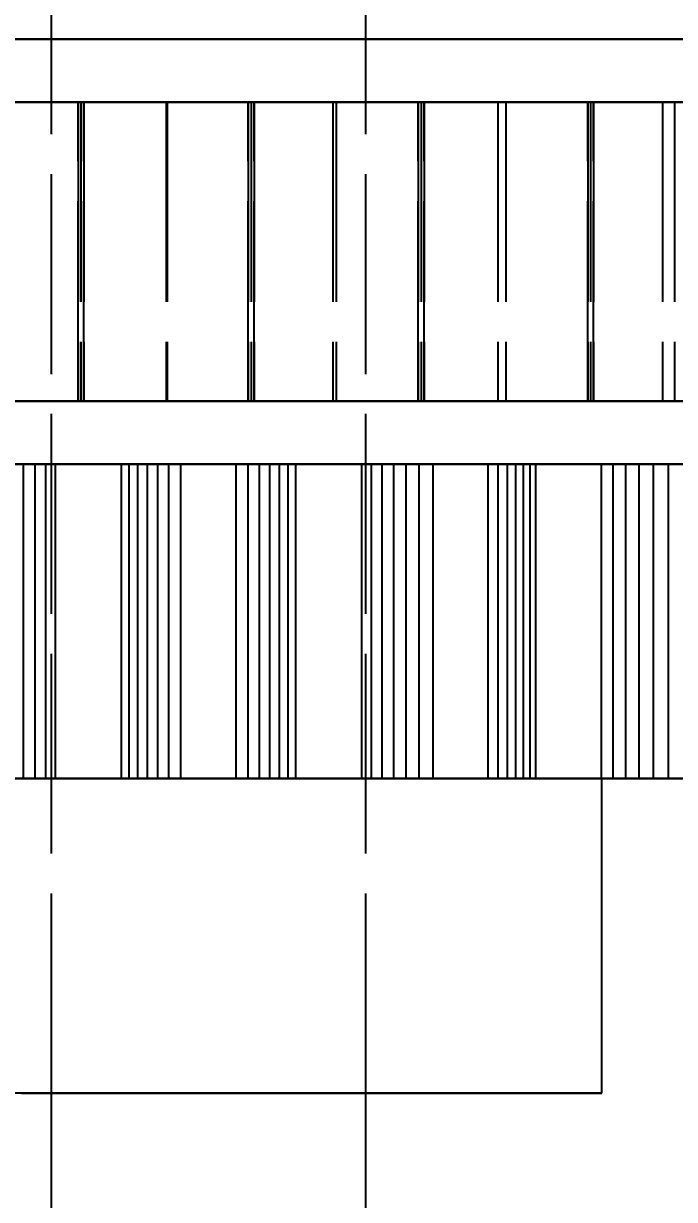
# Model space of a CAD drawing. Header units: millimetres. Extents: x -9 to 243, y -53 to 196.
# Drawn here: x 141.67 to 145.81, y -30.89 to -23.41 of the extents above; entities that cross this region are included whole.
import ezdxf

# ---------------------------------------------------------------- set-up
doc = ezdxf.new("R2010")
doc.units = ezdxf.units.MM
doc.linetypes.add('DASHED', pattern=[1.524, 1.27, -0.254])
for name, color, linetype in [('DIMS', 3, 'CONTINUOUS'), ('HIDDEN', 8, 'DASHED'), ('VISIBLE', 7, 'CONTINUOUS')]:
    doc.layers.add(name, color=color, linetype=linetype)
doc.styles.add('OpenSansCondensed-Light', font='OpenSansCondensed-Light.ttf')
doc.dimstyles.new('EZDXF', dxfattribs={"dimtxt": 0.25, "dimasz": 0.175, "dimexe": 0.375, "dimexo": 0.125, "dimgap": 0.1, "dimtad": 1, "dimlfac": 100, "dimzin": 12, "dimdsep": 46, "dimtxsty": 'OpenSansCondensed-Light', "dimblk": 'ARCHTICK', "dimcen": 2.5, "dimazin": 3, "dimtfac": 0.5, "dimtmove": 2, "dimatfit": 3})

# ---------------------------------------------------------------- blocks, each defined once
blk = doc.blocks.new('_ARCHTICK')
at = {"color": 0, "linetype": 'BYBLOCK', "const_width": 0.15}
blk.add_lwpolyline([(-0.5, -0.5), (0.5, 0.5)], dxfattribs=at)

msp = doc.modelspace()

# ---------------------------------------------------------------- linework, layer by layer
at = {"layer": 'HIDDEN'}
for points in [[(151.10479, -23.51), (150.44441, -23.51), (149.78402, -23.51), (149.12364, -23.51), (148.46326, -23.51), (147.80287, -23.51), (147.14249, -23.51), (146.48211, -23.51), (145.82172, -23.51), (145.16134, -23.51), (144.50096, -23.51), (143.84057, -23.51), (143.18019, -23.51), (142.51981, -23.51), (141.85943, -23.51), (141.19904, -23.51), (140.53866, -23.51), (139.87828, -23.51), (139.21789, -23.51), (138.55751, -23.51), (137.89713, -23.51), (137.23674, -23.51)], [(151.25089, -23.51), (150.6286, -23.51), (150.00631, -23.51), (149.38402, -23.51), (148.76173, -23.51), (148.13945, -23.51), (147.51716, -23.51), (146.89487, -23.51), (146.27258, -23.51), (145.6503, -23.51), (145.02801, -23.51), (144.40572, -23.51), (143.78343, -23.51), (143.16114, -23.51), (142.53886, -23.51), (141.91657, -23.51), (141.29428, -23.51), (140.67199, -23.51), (140.0497, -23.51), (139.42742, -23.51), (138.80513, -23.51), (138.18284, -23.51), (137.56055, -23.51)], [(137.56055, -23.51), (137.8717, -23.51), (138.18284, -23.51), (138.49399, -23.51), (138.80513, -23.51), (139.11627, -23.51), (139.42742, -23.51), (139.73856, -23.51), (140.0497, -23.51), (140.36085, -23.51), (140.67199, -23.51), (140.98314, -23.51), (141.29428, -23.51), (141.60542, -23.51), (141.91657, -23.51), (142.22771, -23.51), (142.53886, -23.51), (142.85, -23.51)], [(141.85, -30.21), (141.85, -23.51)], [(142.85, -23.51), (143.16114, -23.51), (143.47229, -23.51), (143.78343, -23.51), (144.09458, -23.51), (144.40572, -23.51), (144.71686, -23.51), (145.02801, -23.51), (145.33915, -23.51), (145.6503, -23.51), (145.96144, -23.51)], [(143.85, -30.21), (143.85, -23.51)], [(141.49958, -23.91), (142.02025, -23.91)], [(142.02025, -23.91), (141.49958, -23.91)], [(142.58677, -23.91), (141.53476, -23.91)], [(141.53476, -23.91), (142.58677, -23.91)], [(142.02025, -23.91), (142.02027, -23.91)], [(142.02025, -23.91), (142.02027, -23.91)], [(142.02025, -23.91), (142.02025, -25.81)], [(142.02025, -25.81), (142.02025, -23.91)], [(142.02027, -23.91), (142.03852, -23.91)], [(142.03852, -23.91), (142.02027, -23.91)], [(142.02027, -25.81), (142.02027, -23.91)], [(142.02027, -25.81), (142.02027, -23.91)], [(142.03852, -23.91), (142.05669, -23.91)], [(142.05669, -23.91), (142.03852, -23.91)], [(142.03852, -23.91), (142.03852, -25.81)], [(142.03852, -23.91), (142.03852, -25.81)], [(142.05687, -23.91), (142.05669, -23.91)], [(142.05687, -23.91), (142.05669, -23.91)], [(142.05669, -25.81), (142.05669, -23.91)], [(142.05669, -25.81), (142.05669, -23.91)], [(142.05687, -23.91), (142.57973, -23.91)], [(142.57973, -23.91), (142.05687, -23.91)], [(142.05687, -25.81), (142.05687, -23.91)], [(142.05687, -23.91), (142.05687, -25.81)], [(142.57973, -23.91), (143.10222, -23.91)], [(143.10222, -23.91), (142.57973, -23.91)], [(142.57973, -23.91), (142.57973, -25.81)], [(142.57973, -23.91), (142.57973, -25.81)], [(143.63951, -23.91), (142.58677, -23.91)], [(142.58677, -23.91), (143.63951, -23.91)], [(142.58677, -23.91), (142.58677, -25.81)], [(142.58677, -23.91), (142.58677, -25.81)], [(143.10222, -23.91), (143.10235, -23.91)], [(143.10222, -23.91), (143.10235, -23.91)], [(143.10222, -23.91), (143.10222, -25.81)], [(143.10222, -25.81), (143.10222, -23.91)], [(143.10235, -23.91), (143.12056, -23.91)], [(143.12056, -23.91), (143.10235, -23.91)], [(143.10235, -25.81), (143.10235, -23.91)], [(143.10235, -25.81), (143.10235, -23.91)], [(143.12056, -23.91), (143.13879, -23.91)], [(143.13879, -23.91), (143.12056, -23.91)], [(143.12056, -23.91), (143.12056, -25.81)], [(143.12056, -23.91), (143.12056, -25.81)], [(143.13887, -23.91), (143.13879, -23.91)], [(143.13887, -23.91), (143.13879, -23.91)], [(143.13879, -25.81), (143.13879, -23.91)], [(143.13879, -25.81), (143.13879, -23.91)], [(143.13887, -23.91), (143.66063, -23.91)], [(143.66063, -23.91), (143.13887, -23.91)], [(143.13887, -25.81), (143.13887, -23.91)], [(143.13887, -23.91), (143.13887, -25.81)], [(144.69005, -23.91), (143.63951, -23.91)], [(143.63951, -23.91), (144.69005, -23.91)], [(143.63951, -23.91), (143.63951, -25.81)], [(143.63951, -23.91), (143.63951, -25.81)], [(143.66063, -23.91), (144.18349, -23.91)], [(144.18349, -23.91), (143.66063, -23.91)], [(143.66063, -23.91), (143.66063, -25.81)], [(143.66063, -23.91), (143.66063, -25.81)], [(144.18349, -23.91), (144.18372, -23.91)], [(144.18349, -23.91), (144.18372, -23.91)], [(144.18349, -23.91), (144.18349, -25.81)], [(144.18349, -25.81), (144.18349, -23.91)], [(144.18372, -23.91), (144.20184, -23.91)], [(144.20184, -23.91), (144.18372, -23.91)], [(144.18372, -25.81), (144.18372, -23.91)], [(144.18372, -25.81), (144.18372, -23.91)], [(144.20184, -23.91), (144.22008, -23.91)], [(144.22008, -23.91), (144.20184, -23.91)], [(144.20184, -23.91), (144.20184, -25.81)], [(144.20184, -23.91), (144.20184, -25.81)], [(144.22006, -23.91), (144.22008, -23.91)], [(144.22006, -23.91), (144.73927, -23.91)], [(144.73927, -23.91), (144.22006, -23.91)], [(144.22006, -23.91), (144.22008, -23.91)], [(144.22006, -25.81), (144.22006, -23.91)], [(144.22006, -23.91), (144.22006, -25.81)], [(144.22008, -25.81), (144.22008, -23.91)], [(144.22008, -25.81), (144.22008, -23.91)], [(145.73546, -23.91), (144.69005, -23.91)], [(144.69005, -23.91), (145.73546, -23.91)], [(144.69005, -23.91), (144.69005, -25.81)], [(144.69005, -23.91), (144.69005, -25.81)], [(144.73927, -23.91), (145.26104, -23.91)], [(145.26104, -23.91), (144.73927, -23.91)], [(144.73927, -23.91), (144.73927, -25.81)], [(144.73927, -23.91), (144.73927, -25.81)], [(145.26104, -23.91), (145.26137, -23.91)], [(145.26104, -23.91), (145.26137, -23.91)], [(145.26104, -23.91), (145.26104, -25.81)], [(145.26104, -25.81), (145.26104, -23.91)], [(145.26137, -23.91), (145.27935, -23.91)], [(145.27935, -23.91), (145.26137, -23.91)], [(145.26137, -25.81), (145.26137, -23.91)], [(145.26137, -25.81), (145.26137, -23.91)], [(145.27935, -23.91), (145.29756, -23.91)], [(145.29756, -23.91), (145.27935, -23.91)], [(145.27935, -23.91), (145.27935, -25.81)], [(145.27935, -23.91), (145.27935, -25.81)], [(145.29743, -23.91), (145.29756, -23.91)], [(145.29743, -23.91), (145.81265, -23.91)], [(145.81265, -23.91), (145.29743, -23.91)], [(145.29743, -23.91), (145.29756, -23.91)], [(145.29743, -25.81), (145.29743, -23.91)], [(145.29743, -23.91), (145.29743, -25.81)], [(145.29756, -25.81), (145.29756, -23.91)], [(145.29756, -25.81), (145.29756, -23.91)], [(146.77283, -23.91), (145.73546, -23.91)], [(145.73546, -23.91), (146.77283, -23.91)], [(145.73546, -23.91), (145.73546, -25.81)], [(145.73546, -23.91), (145.73546, -25.81)], [(145.81265, -23.91), (146.33187, -23.91)], [(145.81265, -23.91), (145.81265, -25.81)], [(145.81265, -23.91), (145.81265, -25.81)], [(141.49958, -25.81), (142.02025, -25.81)], [(142.02025, -25.81), (141.49958, -25.81)], [(142.58677, -25.81), (141.53476, -25.81)], [(141.53476, -25.81), (142.58677, -25.81)], [(142.02025, -25.81), (142.02027, -25.81)], [(142.02025, -25.81), (142.02027, -25.81)], [(142.02027, -25.81), (142.03852, -25.81)], [(142.03852, -25.81), (142.02027, -25.81)], [(142.03852, -25.81), (142.05669, -25.81)], [(142.05669, -25.81), (142.03852, -25.81)], [(142.05687, -25.81), (142.05669, -25.81)], [(142.05687, -25.81), (142.05669, -25.81)], [(142.05687, -25.81), (142.57973, -25.81)], [(142.57973, -25.81), (142.05687, -25.81)], [(142.57973, -25.81), (143.10222, -25.81)], [(143.10222, -25.81), (142.57973, -25.81)], [(143.63951, -25.81), (142.58677, -25.81)], [(142.58677, -25.81), (143.63951, -25.81)], [(143.10222, -25.81), (143.10235, -25.81)], [(143.10222, -25.81), (143.10235, -25.81)], [(143.10235, -25.81), (143.12056, -25.81)], [(143.12056, -25.81), (143.10235, -25.81)], [(143.12056, -25.81), (143.13879, -25.81)], [(143.13879, -25.81), (143.12056, -25.81)], [(143.13887, -25.81), (143.13879, -25.81)], [(143.13887, -25.81), (143.13879, -25.81)], [(143.13887, -25.81), (143.66063, -25.81)], [(143.66063, -25.81), (143.13887, -25.81)], [(144.69005, -25.81), (143.63951, -25.81)], [(143.63951, -25.81), (144.69005, -25.81)], [(143.66063, -25.81), (144.18349, -25.81)], [(144.18349, -25.81), (143.66063, -25.81)], [(144.18349, -25.81), (144.18372, -25.81)], [(144.18349, -25.81), (144.18372, -25.81)], [(144.18372, -25.81), (144.20184, -25.81)], [(144.20184, -25.81), (144.18372, -25.81)], [(144.20184, -25.81), (144.22008, -25.81)], [(144.22008, -25.81), (144.20184, -25.81)], [(144.22006, -25.81), (144.22008, -25.81)], [(144.22006, -25.81), (144.73927, -25.81)], [(144.73927, -25.81), (144.22006, -25.81)], [(144.22006, -25.81), (144.22008, -25.81)], [(145.73546, -25.81), (144.69005, -25.81)], [(144.69005, -25.81), (145.73546, -25.81)], [(144.73927, -25.81), (145.26104, -25.81)], [(145.26104, -25.81), (144.73927, -25.81)], [(145.26104, -25.81), (145.26137, -25.81)], [(145.26104, -25.81), (145.26137, -25.81)], [(145.26137, -25.81), (145.27935, -25.81)], [(145.27935, -25.81), (145.26137, -25.81)], [(145.27935, -25.81), (145.29756, -25.81)], [(145.29756, -25.81), (145.27935, -25.81)], [(145.29743, -25.81), (145.29756, -25.81)], [(145.29743, -25.81), (145.81265, -25.81)], [(145.81265, -25.81), (145.29743, -25.81)], [(145.29743, -25.81), (145.29756, -25.81)], [(146.77283, -25.81), (145.73546, -25.81)], [(145.73546, -25.81), (146.77283, -25.81)], [(145.81265, -25.81), (146.33187, -25.81)], [(151.10479, -26.21), (150.44441, -26.21), (149.78402, -26.21), (149.12364, -26.21), (148.46326, -26.21), (147.80287, -26.21), (147.14249, -26.21), (146.48211, -26.21), (145.82172, -26.21), (145.16134, -26.21), (144.50096, -26.21), (143.84057, -26.21), (143.18019, -26.21), (142.51981, -26.21), (141.85943, -26.21), (141.19904, -26.21), (140.53866, -26.21), (139.87828, -26.21), (139.21789, -26.21), (138.55751, -26.21), (137.89713, -26.21), (137.23674, -26.21)], [(151.25089, -26.21), (150.6286, -26.21), (150.00631, -26.21), (149.38402, -26.21), (148.76173, -26.21), (148.13945, -26.21), (147.51716, -26.21), (146.89487, -26.21), (146.27258, -26.21), (145.6503, -26.21), (145.02801, -26.21), (144.40572, -26.21), (143.78343, -26.21), (143.16114, -26.21), (142.53886, -26.21), (141.91657, -26.21), (141.29428, -26.21), (140.67199, -26.21), (140.0497, -26.21), (139.42742, -26.21), (138.80513, -26.21), (138.18284, -26.21), (137.56055, -26.21)], [(137.56055, -26.21), (137.8717, -26.21), (138.18284, -26.21), (138.49399, -26.21), (138.80513, -26.21), (139.11627, -26.21), (139.42742, -26.21), (139.73856, -26.21), (140.0497, -26.21), (140.36085, -26.21), (140.67199, -26.21), (140.98314, -26.21), (141.29428, -26.21), (141.60542, -26.21), (141.91657, -26.21), (142.22771, -26.21), (142.53886, -26.21), (142.85, -26.21)], [(137.56694, -26.21), (137.89713, -26.21), (138.22732, -26.21), (138.55751, -26.21), (138.8877, -26.21), (139.21789, -26.21), (139.54808, -26.21), (139.87828, -26.21), (140.20847, -26.21), (140.53866, -26.21), (140.86885, -26.21), (141.19904, -26.21), (141.52923, -26.21), (141.85943, -26.21), (142.18962, -26.21), (142.51981, -26.21), (142.85, -26.21)], [(141.67306, -26.21), (141.59446, -26.21)], [(141.74638, -26.21), (141.67306, -26.21)], [(141.67306, -28.21), (141.67306, -26.21)], [(141.81413, -26.21), (141.74638, -26.21)], [(141.74638, -28.21), (141.74638, -26.21)], [(141.8759, -26.21), (141.81413, -26.21)], [(141.81413, -28.21), (141.81413, -26.21)], [(143.85, -26.21), (143.81825, -26.21), (143.78651, -26.21), (143.75476, -26.21), (143.72302, -26.21), (143.69127, -26.21), (143.65952, -26.21), (143.62778, -26.21), (143.59603, -26.21), (143.56429, -26.21), (143.53254, -26.21), (143.50079, -26.21), (143.46905, -26.21), (143.4373, -26.21), (143.40556, -26.21), (143.37381, -26.21), (143.34206, -26.21), (143.31032, -26.21), (143.27857, -26.21), (143.24683, -26.21), (143.21508, -26.21), (143.18333, -26.21), (143.15159, -26.21), (143.11984, -26.21), (143.0881, -26.21), (143.05635, -26.21), (143.0246, -26.21), (142.99286, -26.21), (142.96111, -26.21), (142.92937, -26.21), (142.89762, -26.21), (142.86587, -26.21), (142.83413, -26.21), (142.80238, -26.21), (142.77063, -26.21), (142.73889, -26.21), (142.70714, -26.21), (142.6754, -26.21), (142.64365, -26.21), (142.6119, -26.21), (142.58016, -26.21), (142.54841, -26.21), (142.51667, -26.21), (142.48492, -26.21), (142.45317, -26.21), (142.42143, -26.21), (142.38968, -26.21), (142.35794, -26.21), (142.32619, -26.21), (142.29444, -26.21), (142.2627, -26.21), (142.23095, -26.21), (142.19921, -26.21), (142.16746, -26.21), (142.13571, -26.21), (142.10397, -26.21), (142.07222, -26.21), (142.04048, -26.21), (142.00873, -26.21), (141.97698, -26.21), (141.94524, -26.21), (141.91349, -26.21), (141.88175, -26.21), (141.85, -26.21)], [(141.85, -26.21), (141.86587, -26.21), (141.88175, -26.21), (141.89762, -26.21), (141.91349, -26.21), (141.92937, -26.21), (141.94524, -26.21), (141.96111, -26.21), (141.97698, -26.21), (141.99286, -26.21), (142.00873, -26.21), (142.0246, -26.21), (142.04048, -26.21), (142.05635, -26.21), (142.07222, -26.21), (142.0881, -26.21), (142.10397, -26.21), (142.11984, -26.21), (142.13571, -26.21), (142.15159, -26.21), (142.16746, -26.21), (142.18333, -26.21), (142.19921, -26.21), (142.21508, -26.21), (142.23095, -26.21), (142.24683, -26.21), (142.2627, -26.21), (142.27857, -26.21), (142.29444, -26.21), (142.31032, -26.21), (142.32619, -26.21), (142.34206, -26.21), (142.35794, -26.21), (142.37381, -26.21), (142.38968, -26.21), (142.40556, -26.21), (142.42143, -26.21), (142.4373, -26.21), (142.45317, -26.21), (142.46905, -26.21), (142.48492, -26.21), (142.50079, -26.21), (142.51667, -26.21), (142.53254, -26.21), (142.54841, -26.21), (142.56429, -26.21), (142.58016, -26.21), (142.59603, -26.21), (142.6119, -26.21), (142.62778, -26.21), (142.64365, -26.21), (142.65952, -26.21), (142.6754, -26.21), (142.69127, -26.21), (142.70714, -26.21), (142.72302, -26.21), (142.73889, -26.21), (142.75476, -26.21), (142.77063, -26.21), (142.78651, -26.21), (142.80238, -26.21), (142.81825, -26.21), (142.83413, -26.21), (142.85, -26.21)], [(141.85, -30.21), (141.85, -26.21)], [(142.29543, -26.21), (141.8759, -26.21)], [(141.8759, -28.21), (141.8759, -26.21)], [(142.34471, -26.21), (142.29543, -26.21)], [(142.29543, -28.21), (142.29543, -26.21)], [(142.39998, -26.21), (142.34471, -26.21)], [(142.34471, -28.21), (142.34471, -26.21)], [(142.46084, -26.21), (142.39998, -26.21)], [(142.39998, -28.21), (142.39998, -26.21)], [(142.527, -26.21), (142.46084, -26.21)], [(142.46084, -28.21), (142.46084, -26.21)], [(142.5982, -26.21), (142.527, -26.21)], [(142.527, -28.21), (142.527, -26.21)], [(142.67427, -26.21), (142.5982, -26.21)], [(142.5982, -28.21), (142.5982, -26.21)], [(143.02573, -26.21), (142.67427, -26.21)], [(142.67427, -28.21), (142.67427, -26.21)], [(142.85, -26.21), (143.18019, -26.21), (143.51038, -26.21), (143.84057, -26.21), (144.17077, -26.21), (144.50096, -26.21), (144.83115, -26.21), (145.16134, -26.21), (145.49153, -26.21), (145.82172, -26.21)], [(142.85, -26.21), (142.86587, -26.21), (142.88175, -26.21), (142.89762, -26.21), (142.91349, -26.21), (142.92937, -26.21), (142.94524, -26.21), (142.96111, -26.21), (142.97698, -26.21), (142.99286, -26.21), (143.00873, -26.21), (143.0246, -26.21), (143.04048, -26.21), (143.05635, -26.21), (143.07222, -26.21), (143.0881, -26.21), (143.10397, -26.21), (143.11984, -26.21), (143.13571, -26.21), (143.15159, -26.21), (143.16746, -26.21), (143.18333, -26.21), (143.19921, -26.21), (143.21508, -26.21), (143.23095, -26.21), (143.24683, -26.21), (143.2627, -26.21), (143.27857, -26.21), (143.29444, -26.21), (143.31032, -26.21), (143.32619, -26.21), (143.34206, -26.21), (143.35794, -26.21), (143.37381, -26.21), (143.38968, -26.21), (143.40556, -26.21), (143.42143, -26.21), (143.4373, -26.21), (143.45317, -26.21), (143.46905, -26.21), (143.48492, -26.21), (143.50079, -26.21), (143.51667, -26.21), (143.53254, -26.21), (143.54841, -26.21), (143.56429, -26.21), (143.58016, -26.21), (143.59603, -26.21), (143.6119, -26.21), (143.62778, -26.21), (143.64365, -26.21), (143.65952, -26.21), (143.6754, -26.21), (143.69127, -26.21), (143.70714, -26.21), (143.72302, -26.21), (143.73889, -26.21), (143.75476, -26.21), (143.77063, -26.21), (143.78651, -26.21), (143.80238, -26.21), (143.81825, -26.21), (143.83413, -26.21), (143.85, -26.21)], [(142.85, -26.21), (143.16114, -26.21), (143.47229, -26.21), (143.78343, -26.21), (144.09458, -26.21), (144.40572, -26.21), (144.71686, -26.21), (145.02801, -26.21), (145.33915, -26.21), (145.6503, -26.21), (145.96144, -26.21)], [(143.1018, -26.21), (143.02573, -26.21)], [(143.02573, -28.21), (143.02573, -26.21)], [(143.173, -26.21), (143.1018, -26.21)], [(143.1018, -28.21), (143.1018, -26.21)], [(143.23916, -26.21), (143.173, -26.21)], [(143.173, -28.21), (143.173, -26.21)], [(143.30002, -26.21), (143.23916, -26.21)], [(143.23916, -28.21), (143.23916, -26.21)], [(143.35529, -26.21), (143.30002, -26.21)], [(143.30002, -28.21), (143.30002, -26.21)], [(143.40457, -26.21), (143.35529, -26.21)], [(143.35529, -28.21), (143.35529, -26.21)], [(143.8241, -26.21), (143.40457, -26.21)], [(143.40457, -28.21), (143.40457, -26.21)], [(143.88587, -26.21), (143.8241, -26.21)], [(143.8241, -28.21), (143.8241, -26.21)], [(143.85, -30.21), (143.85, -26.21)], [(143.95362, -26.21), (143.88587, -26.21)], [(143.88587, -28.21), (143.88587, -26.21)], [(144.02694, -26.21), (143.95362, -26.21)], [(143.95362, -28.21), (143.95362, -26.21)], [(144.10554, -26.21), (144.02694, -26.21)], [(144.02694, -28.21), (144.02694, -26.21)], [(144.18918, -26.21), (144.10554, -26.21)], [(144.10554, -28.21), (144.10554, -26.21)], [(144.27764, -26.21), (144.18918, -26.21)], [(144.18918, -28.21), (144.18918, -26.21)], [(144.62832, -26.21), (144.27764, -26.21)], [(144.27764, -28.21), (144.27764, -26.21)], [(144.69165, -26.21), (144.62832, -26.21)], [(144.62832, -28.21), (144.62832, -26.21)], [(144.75011, -26.21), (144.69165, -26.21)], [(144.69165, -28.21), (144.69165, -26.21)], [(144.80353, -26.21), (144.75011, -26.21)], [(144.75011, -28.21), (144.75011, -26.21)], [(144.85166, -26.21), (144.80353, -26.21)], [(144.80353, -28.21), (144.80353, -26.21)], [(144.8942, -26.21), (144.85166, -26.21)], [(144.85166, -28.21), (144.85166, -26.21)], [(144.93076, -26.21), (144.8942, -26.21)], [(144.8942, -28.21), (144.8942, -26.21)], [(145.34843, -26.21), (144.93076, -26.21)], [(144.93076, -28.21), (144.93076, -26.21)], [(145.42241, -26.21), (145.34843, -26.21)], [(145.34843, -28.21), (145.34843, -26.21)], [(145.50233, -26.21), (145.42241, -26.21)], [(145.42241, -28.21), (145.42241, -26.21)], [(145.58779, -26.21), (145.50233, -26.21)], [(145.50233, -28.21), (145.50233, -26.21)], [(145.67849, -26.21), (145.58779, -26.21)], [(145.58779, -28.21), (145.58779, -26.21)], [(145.77417, -26.21), (145.67849, -26.21)], [(145.67849, -28.21), (145.67849, -26.21)], [(145.87463, -26.21), (145.77417, -26.21)], [(145.77417, -28.21), (145.77417, -26.21)], [(141.67306, -28.21), (141.59446, -28.21)], [(145.35, -28.21), (145.27063, -28.21), (145.19127, -28.21), (145.1119, -28.21), (145.03254, -28.21), (144.95317, -28.21), (144.87381, -28.21), (144.79444, -28.21), (144.71508, -28.21), (144.63571, -28.21), (144.55635, -28.21), (144.47698, -28.21), (144.39762, -28.21), (144.31825, -28.21), (144.23889, -28.21), (144.15952, -28.21), (144.08016, -28.21), (144.00079, -28.21), (143.92143, -28.21), (143.84206, -28.21), (143.7627, -28.21), (143.68333, -28.21), (143.60397, -28.21), (143.5246, -28.21), (143.44524, -28.21), (143.36587, -28.21), (143.28651, -28.21), (143.20714, -28.21), (143.12778, -28.21), (143.04841, -28.21), (142.96905, -28.21), (142.88968, -28.21), (142.81032, -28.21), (142.73095, -28.21), (142.65159, -28.21), (142.57222, -28.21), (142.49286, -28.21), (142.41349, -28.21), (142.33413, -28.21), (142.25476, -28.21), (142.1754, -28.21), (142.09603, -28.21), (142.01667, -28.21), (141.9373, -28.21), (141.85794, -28.21), (141.77857, -28.21), (141.69921, -28.21), (141.61984, -28.21)], [(141.65952, -28.21), (141.69921, -28.21), (141.73889, -28.21), (141.77857, -28.21), (141.81825, -28.21), (141.85794, -28.21), (141.89762, -28.21), (141.9373, -28.21), (141.97698, -28.21), (142.01667, -28.21), (142.05635, -28.21), (142.09603, -28.21), (142.13571, -28.21), (142.1754, -28.21), (142.21508, -28.21), (142.25476, -28.21), (142.29444, -28.21), (142.33413, -28.21), (142.37381, -28.21), (142.41349, -28.21), (142.45317, -28.21), (142.49286, -28.21), (142.53254, -28.21), (142.57222, -28.21), (142.6119, -28.21), (142.65159, -28.21), (142.69127, -28.21), (142.73095, -28.21), (142.77063, -28.21), (142.81032, -28.21), (142.85, -28.21)], [(141.74638, -28.21), (141.67306, -28.21)], [(141.81413, -28.21), (141.74638, -28.21)], [(141.8759, -28.21), (141.81413, -28.21)], [(142.29543, -28.21), (141.8759, -28.21)], [(142.34471, -28.21), (142.29543, -28.21)], [(142.39998, -28.21), (142.34471, -28.21)], [(142.46084, -28.21), (142.39998, -28.21)], [(142.527, -28.21), (142.46084, -28.21)], [(142.5982, -28.21), (142.527, -28.21)], [(142.67427, -28.21), (142.5982, -28.21)], [(143.02573, -28.21), (142.67427, -28.21)], [(142.85, -28.21), (142.88968, -28.21), (142.92937, -28.21), (142.96905, -28.21), (143.00873, -28.21), (143.04841, -28.21), (143.0881, -28.21), (143.12778, -28.21), (143.16746, -28.21), (143.20714, -28.21), (143.24683, -28.21), (143.28651, -28.21), (143.32619, -28.21), (143.36587, -28.21), (143.40556, -28.21), (143.44524, -28.21), (143.48492, -28.21), (143.5246, -28.21), (143.56429, -28.21), (143.60397, -28.21), (143.64365, -28.21), (143.68333, -28.21), (143.72302, -28.21), (143.7627, -28.21), (143.80238, -28.21), (143.84206, -28.21), (143.88175, -28.21), (143.92143, -28.21), (143.96111, -28.21), (144.00079, -28.21), (144.04048, -28.21), (144.08016, -28.21), (144.11984, -28.21), (144.15952, -28.21), (144.19921, -28.21), (144.23889, -28.21), (144.27857, -28.21), (144.31825, -28.21), (144.35794, -28.21), (144.39762, -28.21), (144.4373, -28.21), (144.47698, -28.21), (144.51667, -28.21), (144.55635, -28.21), (144.59603, -28.21), (144.63571, -28.21), (144.6754, -28.21), (144.71508, -28.21), (144.75476, -28.21), (144.79444, -28.21), (144.83413, -28.21), (144.87381, -28.21), (144.91349, -28.21), (144.95317, -28.21), (144.99286, -28.21), (145.03254, -28.21), (145.07222, -28.21), (145.1119, -28.21), (145.15159, -28.21), (145.19127, -28.21), (145.23095, -28.21), (145.27063, -28.21), (145.31032, -28.21), (145.35, -28.21)], [(143.1018, -28.21), (143.02573, -28.21)], [(143.173, -28.21), (143.1018, -28.21)], [(143.23916, -28.21), (143.173, -28.21)], [(143.30002, -28.21), (143.23916, -28.21)], [(143.35529, -28.21), (143.30002, -28.21)], [(143.40457, -28.21), (143.35529, -28.21)], [(143.8241, -28.21), (143.40457, -28.21)], [(143.88587, -28.21), (143.8241, -28.21)], [(143.95362, -28.21), (143.88587, -28.21)], [(144.02694, -28.21), (143.95362, -28.21)], [(144.10554, -28.21), (144.02694, -28.21)], [(144.18918, -28.21), (144.10554, -28.21)], [(144.27764, -28.21), (144.18918, -28.21)], [(144.62832, -28.21), (144.27764, -28.21)], [(144.69165, -28.21), (144.62832, -28.21)], [(144.75011, -28.21), (144.69165, -28.21)], [(144.80353, -28.21), (144.75011, -28.21)], [(144.85166, -28.21), (144.80353, -28.21)], [(144.8942, -28.21), (144.85166, -28.21)], [(144.93076, -28.21), (144.8942, -28.21)], [(145.34843, -28.21), (144.93076, -28.21)], [(145.42241, -28.21), (145.34843, -28.21)], [(145.50233, -28.21), (145.42241, -28.21)], [(145.58779, -28.21), (145.50233, -28.21)], [(145.67849, -28.21), (145.58779, -28.21)], [(145.77417, -28.21), (145.67849, -28.21)], [(145.87463, -28.21), (145.77417, -28.21)], [(145.35, -30.21), (145.27063, -30.21), (145.19127, -30.21), (145.1119, -30.21), (145.03254, -30.21), (144.95317, -30.21), (144.87381, -30.21), (144.79444, -30.21), (144.71508, -30.21), (144.63571, -30.21), (144.55635, -30.21), (144.47698, -30.21), (144.39762, -30.21), (144.31825, -30.21), (144.23889, -30.21), (144.15952, -30.21), (144.08016, -30.21), (144.00079, -30.21), (143.92143, -30.21), (143.84206, -30.21), (143.7627, -30.21), (143.68333, -30.21), (143.60397, -30.21), (143.5246, -30.21), (143.44524, -30.21), (143.36587, -30.21), (143.28651, -30.21), (143.20714, -30.21), (143.12778, -30.21), (143.04841, -30.21), (142.96905, -30.21), (142.88968, -30.21), (142.81032, -30.21), (142.73095, -30.21), (142.65159, -30.21), (142.57222, -30.21), (142.49286, -30.21), (142.41349, -30.21), (142.33413, -30.21), (142.25476, -30.21), (142.1754, -30.21), (142.09603, -30.21), (142.01667, -30.21), (141.9373, -30.21), (141.85794, -30.21), (141.77857, -30.21), (141.69921, -30.21), (141.61984, -30.21)], [(143.85, -30.21), (143.81825, -30.21), (143.78651, -30.21), (143.75476, -30.21), (143.72302, -30.21), (143.69127, -30.21), (143.65952, -30.21), (143.62778, -30.21), (143.59603, -30.21), (143.56429, -30.21), (143.53254, -30.21), (143.50079, -30.21), (143.46905, -30.21), (143.4373, -30.21), (143.40556, -30.21), (143.37381, -30.21), (143.34206, -30.21), (143.31032, -30.21), (143.27857, -30.21), (143.24683, -30.21), (143.21508, -30.21), (143.18333, -30.21), (143.15159, -30.21), (143.11984, -30.21), (143.0881, -30.21), (143.05635, -30.21), (143.0246, -30.21), (142.99286, -30.21), (142.96111, -30.21), (142.92937, -30.21), (142.89762, -30.21), (142.86587, -30.21), (142.83413, -30.21), (142.80238, -30.21), (142.77063, -30.21), (142.73889, -30.21), (142.70714, -30.21), (142.6754, -30.21), (142.64365, -30.21), (142.6119, -30.21), (142.58016, -30.21), (142.54841, -30.21), (142.51667, -30.21), (142.48492, -30.21), (142.45317, -30.21), (142.42143, -30.21), (142.38968, -30.21), (142.35794, -30.21), (142.32619, -30.21), (142.29444, -30.21), (142.2627, -30.21), (142.23095, -30.21), (142.19921, -30.21), (142.16746, -30.21), (142.13571, -30.21), (142.10397, -30.21), (142.07222, -30.21), (142.04048, -30.21), (142.00873, -30.21), (141.97698, -30.21), (141.94524, -30.21), (141.91349, -30.21), (141.88175, -30.21), (141.85, -30.21)], [(141.85, -30.21), (141.86587, -30.21), (141.88175, -30.21), (141.89762, -30.21), (141.91349, -30.21), (141.92937, -30.21), (141.94524, -30.21), (141.96111, -30.21), (141.97698, -30.21), (141.99286, -30.21), (142.00873, -30.21), (142.0246, -30.21), (142.04048, -30.21), (142.05635, -30.21), (142.07222, -30.21), (142.0881, -30.21), (142.10397, -30.21), (142.11984, -30.21), (142.13571, -30.21), (142.15159, -30.21), (142.16746, -30.21), (142.18333, -30.21), (142.19921, -30.21), (142.21508, -30.21), (142.23095, -30.21), (142.24683, -30.21), (142.2627, -30.21), (142.27857, -30.21), (142.29444, -30.21), (142.31032, -30.21), (142.32619, -30.21), (142.34206, -30.21), (142.35794, -30.21), (142.37381, -30.21), (142.38968, -30.21), (142.40556, -30.21), (142.42143, -30.21), (142.4373, -30.21), (142.45317, -30.21), (142.46905, -30.21), (142.48492, -30.21), (142.50079, -30.21), (142.51667, -30.21), (142.53254, -30.21), (142.54841, -30.21), (142.56429, -30.21), (142.58016, -30.21), (142.59603, -30.21), (142.6119, -30.21), (142.62778, -30.21), (142.64365, -30.21), (142.65952, -30.21), (142.6754, -30.21), (142.69127, -30.21), (142.70714, -30.21), (142.72302, -30.21), (142.73889, -30.21), (142.75476, -30.21), (142.77063, -30.21), (142.78651, -30.21), (142.80238, -30.21), (142.81825, -30.21), (142.83413, -30.21), (142.85, -30.21)], [(142.85, -30.21), (142.86587, -30.21), (142.88175, -30.21), (142.89762, -30.21), (142.91349, -30.21), (142.92937, -30.21), (142.94524, -30.21), (142.96111, -30.21), (142.97698, -30.21), (142.99286, -30.21), (143.00873, -30.21), (143.0246, -30.21), (143.04048, -30.21), (143.05635, -30.21), (143.07222, -30.21), (143.0881, -30.21), (143.10397, -30.21), (143.11984, -30.21), (143.13571, -30.21), (143.15159, -30.21), (143.16746, -30.21), (143.18333, -30.21), (143.19921, -30.21), (143.21508, -30.21), (143.23095, -30.21), (143.24683, -30.21), (143.2627, -30.21), (143.27857, -30.21), (143.29444, -30.21), (143.31032, -30.21), (143.32619, -30.21), (143.34206, -30.21), (143.35794, -30.21), (143.37381, -30.21), (143.38968, -30.21), (143.40556, -30.21), (143.42143, -30.21), (143.4373, -30.21), (143.45317, -30.21), (143.46905, -30.21), (143.48492, -30.21), (143.50079, -30.21), (143.51667, -30.21), (143.53254, -30.21), (143.54841, -30.21), (143.56429, -30.21), (143.58016, -30.21), (143.59603, -30.21), (143.6119, -30.21), (143.62778, -30.21), (143.64365, -30.21), (143.65952, -30.21), (143.6754, -30.21), (143.69127, -30.21), (143.70714, -30.21), (143.72302, -30.21), (143.73889, -30.21), (143.75476, -30.21), (143.77063, -30.21), (143.78651, -30.21), (143.80238, -30.21), (143.81825, -30.21), (143.83413, -30.21), (143.85, -30.21)]]:
    msp.add_lwpolyline(points, dxfattribs=at)
at = {"layer": 'VISIBLE'}
for points in [[(141.85, -23.51), (141.85, -21.71)], [(143.85, -23.51), (143.85, -21.71)], [(137.56694, -23.51), (137.89713, -23.51), (138.22732, -23.51), (138.55751, -23.51), (138.8877, -23.51), (139.21789, -23.51), (139.54808, -23.51), (139.87828, -23.51), (140.20847, -23.51), (140.53866, -23.51), (140.86885, -23.51), (141.19904, -23.51), (141.52923, -23.51), (141.85943, -23.51), (142.18962, -23.51), (142.51981, -23.51), (142.85, -23.51)], [(142.85, -23.51), (143.18019, -23.51), (143.51038, -23.51), (143.84057, -23.51), (144.17077, -23.51), (144.50096, -23.51), (144.83115, -23.51), (145.16134, -23.51), (145.49153, -23.51), (145.82172, -23.51)], [(141.59446, -26.21), (141.67306, -26.21)], [(141.67306, -26.21), (141.74638, -26.21)], [(141.67306, -28.21), (141.67306, -26.21)], [(141.74638, -26.21), (141.81413, -26.21)], [(141.74638, -28.21), (141.74638, -26.21)], [(141.81413, -26.21), (141.8759, -26.21)], [(141.81413, -28.21), (141.81413, -26.21)], [(141.8759, -28.21), (141.8759, -26.21)], [(141.8759, -26.21), (142.29543, -26.21)], [(142.29543, -28.21), (142.29543, -26.21)], [(142.29543, -26.21), (142.34471, -26.21)], [(142.34471, -28.21), (142.34471, -26.21)], [(142.34471, -26.21), (142.39998, -26.21)], [(142.39998, -28.21), (142.39998, -26.21)], [(142.39998, -26.21), (142.46084, -26.21)], [(142.46084, -26.21), (142.527, -26.21)], [(142.46084, -28.21), (142.46084, -26.21)], [(142.527, -26.21), (142.5982, -26.21)], [(142.527, -28.21), (142.527, -26.21)], [(142.5982, -26.21), (142.67427, -26.21)], [(142.5982, -28.21), (142.5982, -26.21)], [(142.67427, -26.21), (143.02573, -26.21)], [(142.67427, -28.21), (142.67427, -26.21)], [(143.02573, -26.21), (143.1018, -26.21)], [(143.02573, -28.21), (143.02573, -26.21)], [(143.1018, -26.21), (143.173, -26.21)], [(143.1018, -28.21), (143.1018, -26.21)], [(143.173, -26.21), (143.23916, -26.21)], [(143.173, -28.21), (143.173, -26.21)], [(143.23916, -26.21), (143.30002, -26.21)], [(143.23916, -28.21), (143.23916, -26.21)], [(143.30002, -26.21), (143.35529, -26.21)], [(143.30002, -28.21), (143.30002, -26.21)], [(143.35529, -26.21), (143.40457, -26.21)], [(143.35529, -28.21), (143.35529, -26.21)], [(143.40457, -26.21), (143.8241, -26.21)], [(143.40457, -28.21), (143.40457, -26.21)], [(143.8241, -26.21), (143.88587, -26.21)], [(143.8241, -28.21), (143.8241, -26.21)], [(143.88587, -26.21), (143.95362, -26.21)], [(143.88587, -28.21), (143.88587, -26.21)], [(143.95362, -26.21), (144.02694, -26.21)], [(143.95362, -28.21), (143.95362, -26.21)], [(144.02694, -26.21), (144.10554, -26.21)], [(144.02694, -28.21), (144.02694, -26.21)], [(144.10554, -26.21), (144.18918, -26.21)], [(144.10554, -28.21), (144.10554, -26.21)], [(144.18918, -26.21), (144.27764, -26.21)], [(144.18918, -28.21), (144.18918, -26.21)], [(144.27764, -26.21), (144.62832, -26.21)], [(144.27764, -28.21), (144.27764, -26.21)], [(144.62832, -26.21), (144.69165, -26.21)], [(144.62832, -28.21), (144.62832, -26.21)], [(144.69165, -26.21), (144.75011, -26.21)], [(144.69165, -28.21), (144.69165, -26.21)], [(144.75011, -26.21), (144.80353, -26.21)], [(144.75011, -28.21), (144.75011, -26.21)], [(144.80353, -26.21), (144.85166, -26.21)], [(144.80353, -28.21), (144.80353, -26.21)], [(144.85166, -26.21), (144.8942, -26.21)], [(144.85166, -28.21), (144.85166, -26.21)], [(144.8942, -26.21), (144.93076, -26.21)], [(144.8942, -28.21), (144.8942, -26.21)], [(144.93076, -26.21), (145.34843, -26.21)], [(144.93076, -28.21), (144.93076, -26.21)], [(145.34843, -26.21), (145.42241, -26.21)], [(145.34843, -28.21), (145.34843, -26.21)], [(145.42241, -26.21), (145.50233, -26.21)], [(145.42241, -28.21), (145.42241, -26.21)], [(145.50233, -26.21), (145.58779, -26.21)], [(145.50233, -28.21), (145.50233, -26.21)], [(145.58779, -26.21), (145.67849, -26.21)], [(145.58779, -28.21), (145.58779, -26.21)], [(145.67849, -26.21), (145.77417, -26.21)], [(145.67849, -28.21), (145.67849, -26.21)], [(145.77417, -26.21), (145.87463, -26.21)], [(145.77417, -28.21), (145.77417, -26.21)], [(141.59446, -28.21), (141.67306, -28.21)], [(141.67306, -28.21), (141.74638, -28.21)], [(141.74638, -28.21), (141.81413, -28.21)], [(141.81413, -28.21), (141.8759, -28.21)], [(141.8759, -28.21), (142.29543, -28.21)], [(142.29543, -28.21), (142.34471, -28.21)], [(142.34471, -28.21), (142.39998, -28.21)], [(142.39998, -28.21), (142.46084, -28.21)], [(142.46084, -28.21), (142.527, -28.21)], [(142.527, -28.21), (142.5982, -28.21)], [(142.5982, -28.21), (142.67427, -28.21)], [(142.67427, -28.21), (143.02573, -28.21)], [(143.02573, -28.21), (143.1018, -28.21)], [(143.1018, -28.21), (143.173, -28.21)], [(143.173, -28.21), (143.23916, -28.21)], [(143.23916, -28.21), (143.30002, -28.21)], [(143.30002, -28.21), (143.35529, -28.21)], [(143.35529, -28.21), (143.40457, -28.21)], [(143.40457, -28.21), (143.8241, -28.21)], [(143.8241, -28.21), (143.88587, -28.21)], [(143.88587, -28.21), (143.95362, -28.21)], [(143.95362, -28.21), (144.02694, -28.21)], [(144.02694, -28.21), (144.10554, -28.21)], [(144.10554, -28.21), (144.18918, -28.21)], [(144.18918, -28.21), (144.27764, -28.21)], [(144.27764, -28.21), (144.62832, -28.21)], [(144.62832, -28.21), (144.69165, -28.21)], [(144.69165, -28.21), (144.75011, -28.21)], [(144.75011, -28.21), (144.80353, -28.21)], [(144.80353, -28.21), (144.85166, -28.21)], [(144.85166, -28.21), (144.8942, -28.21)], [(144.8942, -28.21), (144.93076, -28.21)], [(144.93076, -28.21), (145.34843, -28.21)], [(145.34843, -28.21), (145.42241, -28.21)], [(145.35, -30.21), (145.35, -28.21)], [(145.42241, -28.21), (145.50233, -28.21)], [(145.50233, -28.21), (145.58779, -28.21)], [(145.58779, -28.21), (145.67849, -28.21)], [(145.67849, -28.21), (145.77417, -28.21)], [(145.77417, -28.21), (145.87463, -28.21)], [(141.65952, -30.21), (141.69921, -30.21), (141.73889, -30.21), (141.77857, -30.21), (141.81825, -30.21), (141.85794, -30.21), (141.89762, -30.21), (141.9373, -30.21), (141.97698, -30.21), (142.01667, -30.21), (142.05635, -30.21), (142.09603, -30.21), (142.13571, -30.21), (142.1754, -30.21), (142.21508, -30.21), (142.25476, -30.21), (142.29444, -30.21), (142.33413, -30.21), (142.37381, -30.21), (142.41349, -30.21), (142.45317, -30.21), (142.49286, -30.21), (142.53254, -30.21), (142.57222, -30.21), (142.6119, -30.21), (142.65159, -30.21), (142.69127, -30.21), (142.73095, -30.21), (142.77063, -30.21), (142.81032, -30.21), (142.85, -30.21)], [(141.85, -46.11), (141.85, -30.21)], [(142.85, -30.21), (142.88968, -30.21), (142.92937, -30.21), (142.96905, -30.21), (143.00873, -30.21), (143.04841, -30.21), (143.0881, -30.21), (143.12778, -30.21), (143.16746, -30.21), (143.20714, -30.21), (143.24683, -30.21), (143.28651, -30.21), (143.32619, -30.21), (143.36587, -30.21), (143.40556, -30.21), (143.44524, -30.21), (143.48492, -30.21), (143.5246, -30.21), (143.56429, -30.21), (143.60397, -30.21), (143.64365, -30.21), (143.68333, -30.21), (143.72302, -30.21), (143.7627, -30.21), (143.80238, -30.21), (143.84206, -30.21), (143.88175, -30.21), (143.92143, -30.21), (143.96111, -30.21), (144.00079, -30.21), (144.04048, -30.21), (144.08016, -30.21), (144.11984, -30.21), (144.15952, -30.21), (144.19921, -30.21), (144.23889, -30.21), (144.27857, -30.21), (144.31825, -30.21), (144.35794, -30.21), (144.39762, -30.21), (144.4373, -30.21), (144.47698, -30.21), (144.51667, -30.21), (144.55635, -30.21), (144.59603, -30.21), (144.63571, -30.21), (144.6754, -30.21), (144.71508, -30.21), (144.75476, -30.21), (144.79444, -30.21), (144.83413, -30.21), (144.87381, -30.21), (144.91349, -30.21), (144.95317, -30.21), (144.99286, -30.21), (145.03254, -30.21), (145.07222, -30.21), (145.1119, -30.21), (145.15159, -30.21), (145.19127, -30.21), (145.23095, -30.21), (145.27063, -30.21), (145.31032, -30.21), (145.35, -30.21)], [(143.85, -46.11), (143.85, -30.21)]]:
    msp.add_lwpolyline(points, dxfattribs=at)

# ---------------------------------------------------------------- dimensions: what is measured, and where the dimension line sits
at = {"layer": 'DIMS'}
msp.add_linear_dim(base=(93.75, -52.71), p1=(93.75, -21.71), p2=(201.25, -21.71), dimstyle='EZDXF', override={"dimtxt": 1.6, "dimasz": 1, "dimexe": 0.6, "dimexo": 0.5, "dimdec": 2}, dxfattribs=at).render()

doc.saveas('drawing.dxf')
